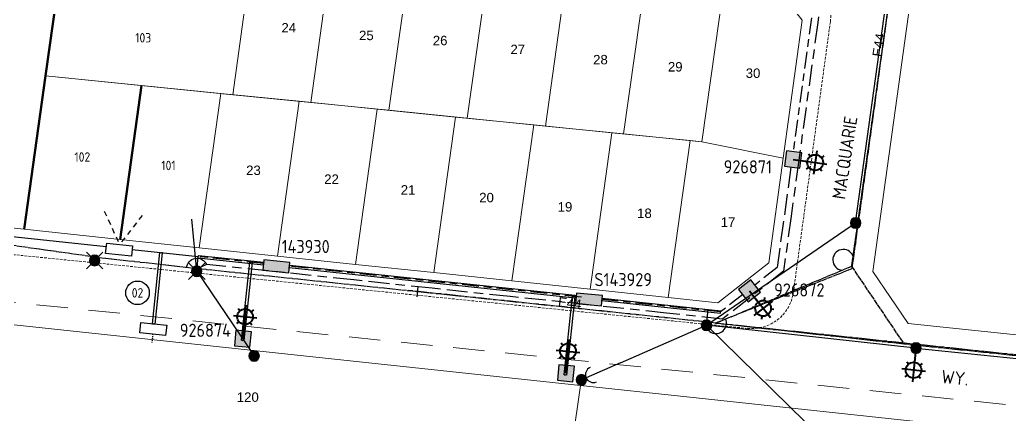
# Model space of a CAD drawing. Header units: metres. Extents: x 276563 to 554027, y 6210407 to 12421560.
# Drawn here: x 276993.6 to 277182.7, y 6210752 to 6210827.4 of the extents above; entities that cross this region are included whole.
import ezdxf
from ezdxf.enums import TextEntityAlignment as Align

# ---------------------------------------------------------------- set-up
doc = ezdxf.new("R2010")
doc.units = ezdxf.units.M
for name, pattern in [('Cable Exist OH', [1, 1, 0]), ('Cable Exist UG', [8.2, 4, -1.2, 1.8, -1.2]), ('Dash', [5, 3, -2]), ('DASHED', [0.75, 0.5, -0.25]), ('IE Trench LV', [6.5, 5, -1.5]), ('IECLDOTA', [1.8, 1, -0.8])]:
    doc.linetypes.add(name, pattern=pattern)
doc.layers.get('0').update_dxf_attribs({"color": 6})
for name, color, linetype in [('_User Miscellaneous1', 7, 'Continuous'), ('Duct_SP_NEW', 2, 'Continuous'), ('Equip_SP_SL_EXT', 7, 'Continuous'), ('Mains_HV_EXT', 7, 'Continuous'), ('Mains_LV_EXT', 7, 'Continuous'), ('Mains_SL_EXT', 7, 'Continuous'), ('Notes_SP_NEW', 2, 'Continuous'), ('OH_Details_SP_MISC', 7, 'Continuous'), ('Services_SP_NEW', 2, 'Continuous'), ('SupportsOH_SP_MISC', 7, 'Continuous'), ('SupportsOH_SP_TR_HV_LV_SL_EXT', 7, 'Continuous'), ('SupportsUG_SP_LV_EXT', 7, 'Continuous'), ('SupportsUG_SP_LV_NEW', 2, 'Continuous'), ('SupportsUG_SP_LV_SL_EXT', 7, 'Continuous'), ('Trench_SP_NEW', 2, 'Continuous'), ('UG_Details_SP_MISC', 7, 'Continuous')]:
    doc.layers.add(name, color=color, linetype=linetype)
for name, color, linetype, lineweight in [('Cadastre Developer_SP_EXT', 9, 'Continuous', 5), ('Cadastre Developer_SP_NEW', 2, 'Continuous', 5), ('Cadastre Land Parcels_SP_EXT', 9, 'Continuous', 5), ('Cadastre Road Names_SP_HV_LV_SL_EXT', 9, 'Continuous', 5)]:
    doc.layers.add(name, color=color, linetype=linetype, lineweight=lineweight)
doc.styles.add('COLUMN_LABEL', font='arial.ttf')
doc.styles.add('iecARIAL', font='arial.ttf', dxfattribs={"height": 2})
doc.styles.add('iecISOCP', font='isocp.shx')
doc.styles.add('LotNum', font='isocp.shx', dxfattribs={"height": 1.8})
doc.styles.add('POLE_LABEL', font='arial.ttf')
doc.styles.get("Standard").update_dxf_attribs({"font": 'arial.ttf'})
doc.linetypes.add('IE Trench HV', pattern='A,7,-0.2,["/",Standard,S=3,R=0,X=0.6,Y=-1.4],-2.5', length=9.7)

# ---------------------------------------------------------------- blocks, each defined once
blk = doc.blocks.new('End Shackle_EXT')
at = {"flags": 9}
for tag, p in [('USAGE', (0, -1.4)), ('NOTES', (0, -1.6))]:
    blk.add_attdef(tag, text='', height=0.2, dxfattribs=at).set_placement(p, align=Align.MIDDLE_LEFT)
blk.add_wipeout([(0, 0.25), (1.81, 0.25), (1.82, -0.25), (0, -0.25)])
blk.add_line((1.81, -1), (1.81, 1))
at = {"flags": 1}
blk.add_attdef('Z', (0, 0), '', height=0.2, dxfattribs=at)
at = {"flags": 9}
for tag, p in [('CONNECTOR_TYPE', (0, 0)), ('CONSTRUCTED_VOLTAGE', (0, -0.2)), ('OPERATING_VOLTAGE', (0, -0.6)), ('ORIENTATION', (0, -0.8)), ('OWNED_BY', (0, -1)), ('STATE', (0, -1.2)), ('NO_PHASES', (0, -0.4))]:
    blk.add_attdef(tag, text='', height=0.2, dxfattribs=at).set_placement(p, align=Align.MIDDLE_LEFT)
blk = doc.blocks.new('POLE_EXT')
blk.add_hatch(color=256).paths.add_polyline_path([(-1, 0, 1), (1, 0, 1)])
blk.add_lwpolyline([(-1, 0, 1), (1, 0, 1)], format="xyb", close=True)
for tag, height, flags, p in [('pNumber', 2.5, 8, (-17.84, 2.07)), ('OWNED_BY', 0.2, 9, (1.35, -0.4)), ('SPECIAL_USE', 0.2, 9, (1.35, -0.8)), ('STATE', 0.2, 9, (1.35, -1)), ('cLV', 0.2, 9, (1.35, -1.4)), ('hDepth', 0.2, 9, (1.35, -1.6)), ('hDia', 0.2, 9, (1.35, -1.8)), ('PARENT', 0.2, 9, (1.35, -0.6)), ('USAGE', 0.2, 9, (1.35, -1.2)), ('cHV', 0.2, 9, (1.35, -2)), ('cLinedev', 0.2, 9, (1.35, -3.4)), ('pExisting', 0.2, 9, (1.35, -3.8)), ('LBRACKET', 0.2, 9, (1.35, -2.2)), ('LExisting', 0.2, 9, (1.35, -2.4)), ('LANTNUMBER', 0.2, 9, (1.35, -2.6)), ('LOther', 0.2, 9, (1.35, -2.8)), ('LRemove', 0.2, 9, (1.35, -3)), ('LEGEND', 0.2, 9, (1.35, -3.2)), ('LOCATION', 0.2, 9, (1.35, -3.6)), ('pFooting', 0.2, 9, (1.35, -4.4)), ('pNew', 0.2, 9, (1.35, -4.6)), ('pRelocate', 0.2, 9, (1.35, -5)), ('pRemove', 0.2, 9, (1.35, -5.2)), ('pReplace', 0.2, 9, (1.35, -5.4)), ('pStay', 0.2, 9, (1.35, -5.6)), ('PFNUMBER', 0.2, 9, (1.35, -4)), ('NEWPFNUMBER', 0.2, 9, (1.35, -4.2)), ('pType', 0.2, 9, (1.35, -5.8)), ('cspan', 0.2, 9, (1.35, -6)), ('STREETNAME', 0.2, 9, (1.35, -6.2)), ('SUBURB', 0.2, 9, (1.35, -6.4)), ('OPERATED_BY', 0.2, 9, (1.36, -7.01)), ('NOTES', 0.2, 9, (1.35, -6.6)), ('MAINTAINED_BY', 0.2, 9, (1.36, -6.81))]:
    blk.add_attdef(tag, text='', height=height, dxfattribs=dict(flags=flags)).set_placement(p, align=Align.MIDDLE_LEFT)
at = {"style": 'POLE_LABEL'}
for tag, height, flags, p in [('ASSET_NUM', 2.5, 8, (2, 2)), ('STRUCTURE_PLANT_NUMBER', 0.2, 9, (1.35, 0.03)), ('STREET_CODE', 0.2, 9, (1.35, -0.2))]:
    blk.add_attdef(tag, text='', height=height, dxfattribs=dict(at, flags=flags)).set_placement(p, align=Align.MIDDLE_LEFT)
at = {"flags": 1}
blk.add_attdef('Z', (1.35, -7.33), '', height=0.2, dxfattribs=at)
blk = doc.blocks.new('SL_LANTERN_EXT')
at = {"lineweight": 40}
for p, q in [((-1.46, 5.68), (-1.06, 5.28)), ((0, 1.97), (0, 6.47)), ((1.46, 5.68), (1.06, 5.28)), ((-2.25, 4.22), (2.25, 4.22)), ((-1.46, 2.76), (-1.06, 3.16)), ((0, 0), (0, 2.72)), ((1.46, 2.76), (1.06, 3.16))]:
    blk.add_line(p, q, dxfattribs=at)
blk.add_circle((0, 4.22), 1.5, dxfattribs=at)
at = {"style": 'iecARIAL', "flags": 8}
blk.add_attdef('ASSET_NUM', (1.5, 1.5), '', height=2.5, dxfattribs=at)
for tag, p, height, flags in [('OPERATING_VOLTAGE', (0.98, -1.65), 0.2, 9), ('ORIENTATION', (0.98, -1.85), 0.2, 9), ('OWNED_BY', (0.98, -2.05), 0.2, 9), ('CONSTRUCTED_VOLTAGE', (0.98, -0.65), 0.2, 9), ('CONTROL_TYPE', (0.98, -0.85), 0.2, 9), ('LANTERN_PURPOSE', (0.98, -1.05), 0.2, 9), ('LANTERN_TYPE', (0.98, -1.25), 0.2, 9), ('NO_PHASES', (0.98, -1.45), 0.2, 9), ('LNUMBER', (2.18, -3.25), 2.5, 8), ('STATE', (0.98, -2.25), 0.2, 9), ('USAGE', (0.98, -2.45), 0.2, 9), ('CEXIST', (0.98, -2.65), 0.2, 9), ('CNEW', (0.98, -2.85), 0.2, 9), ('CNUMBER', (0.98, -3.05), 0.2, 9), ('CREMOVE', (0.98, -3.25), 0.2, 9), ('CREPLACE', (0.98, -3.45), 0.2, 9), ('LKINGHEIGHT', (0.98, -3.65), 0.2, 9), ('LBRACKET', (0.98, -3.85), 0.2, 9), ('LBRACKETVOCAB', (0.98, -4.05), 0.2, 9), ('LCATEGORY', (0.98, -4.25), 0.2, 9), ('LCHARGE1', (0.98, -4.45), 0.2, 9), ('LCHARGE1PERCENT', (0.98, -4.65), 0.2, 9), ('LCHARGE2', (0.98, -4.85), 0.2, 9), ('LCHARGE2PERCENT', (0.98, -5.05), 0.2, 9), ('LCHARGE3', (0.98, -5.25), 0.2, 9), ('LCHARGE3PERCENT', (0.98, -5.45), 0.2, 9), ('LEXIST', (0.98, -5.65), 0.2, 9), ('LLAMP', (0.98, -5.85), 0.2, 9), ('LLAMPVOCAB', (0.98, -6.05), 0.2, 9), ('LMAST', (0.98, -6.25), 0.2, 9), ('LMASTVOCAB', (0.98, -6.45), 0.2, 9), ('LNEW', (0.98, -6.65), 0.2, 9), ('LANTNUMBER', (0.98, -6.85), 0.2, 9), ('LOUTREACH', (0.98, -7.25), 0.2, 9), ('LOUTREACHVOCAB', (0.98, -7.45), 0.2, 9), ('LRATECODE', (0.98, -7.65), 0.2, 9), ('STREETNAME', (0.98, -9.25), 0.2, 9), ('SUBURB', (0.98, -9.45), 0.2, 1), ('LREMOVE', (0.98, -7.85), 0.2, 9), ('LREPLACE', (0.98, -8.05), 0.2, 9), ('LTYPE', (0.98, -8.25), 0.2, 9), ('LTYPEVOCAB', (0.98, -8.45), 0.2, 9), ('LEGEND', (0.98, -8.65), 0.2, 9), ('LOCATION', (0.98, -8.85), 0.2, 9), ('NOTES', (0.98, -9.05), 0.2, 9)]:
    blk.add_attdef(tag, p, '', height=height, dxfattribs=dict(flags=flags))
blk = doc.blocks.new('POLE_DEL')
h = blk.add_hatch(color=256)
edge = h.paths.add_edge_path()
edge.add_arc((0, 0), 1, 180, 360)
edge.add_arc((0, 0), 1, 0, 180)
for p, q in [((-1.58, 1.58), (1.58, -1.58)), ((-1.58, -1.58), (1.58, 1.58))]:
    blk.add_line(p, q)
blk.add_lwpolyline([(-1, 0, 1), (1, 0, 1)], format="xyb", close=True)
for tag, height, flags, p in [('pNumber', 2.5, 8, (0, 2.07)), ('OWNED_BY', 0.2, 9, (0, -0.4)), ('SPECIAL_USE', 0.2, 9, (0, -0.6)), ('STATE', 0.2, 9, (0, -0.8)), ('cLV', 0.2, 9, (0, -1.2)), ('cHV', 0.2, 9, (0, -1.8)), ('USAGE', 0.2, 9, (0, -1)), ('hDepth', 0.2, 9, (0, -1.4)), ('hDia', 0.2, 9, (0, -1.6)), ('cLinedev', 0.2, 9, (0, -3.2)), ('LBRACKET', 0.2, 9, (0, -2)), ('LExisting', 0.2, 9, (0, -2.2)), ('LANTNUMBER', 0.2, 9, (0, -2.4)), ('LOther', 0.2, 9, (0, -2.6)), ('LRemove', 0.2, 9, (0, -2.8)), ('LEGEND', 0.2, 9, (0, -3)), ('pExisting', 0.2, 9, (0, -3.4)), ('PFNUMBER', 0.2, 9, (0, -3.6)), ('NEWPFNUMBER', 0.2, 9, (0, -3.8)), ('cspan', 0.2, 9, (0, -5.6)), ('pFooting', 0.2, 9, (0, -4)), ('pNew', 0.2, 9, (0, -4.2)), ('pRelocate', 0.2, 9, (0, -4.6)), ('pRemove', 0.2, 9, (0, -4.8)), ('pReplace', 0.2, 9, (0, -5)), ('pStay', 0.2, 9, (0, -5.2)), ('pType', 0.2, 9, (0, -5.4)), ('SUBURB', 0.2, 9, (0, -5.8)), ('STREETNAME', 0.2, 9, (0, -6)), ('LOCATION', 0.2, 9, (0, -6.2)), ('NOTES', 0.2, 9, (0, -6.4))]:
    blk.add_attdef(tag, text='', height=height, dxfattribs=dict(flags=flags)).set_placement(p, align=Align.MIDDLE_LEFT)
at = {"flags": 1}
blk.add_attdef('Z', (0, 0), '', height=0.2, dxfattribs=at)
at = {"style": 'POLE_LABEL', "flags": 9}
blk.add_attdef('STREET_CODE', text='', height=0.2, dxfattribs=at).set_placement((0, -0.2), align=Align.MIDDLE_LEFT)
blk = doc.blocks.new('PILLAR_NEW')
at = {"flags": 8}
blk.add_attdef('ASSET_NUM', text='', height=2.5, dxfattribs=at).set_placement((2, 4), align=Align.MIDDLE_LEFT)
blk.add_wipeout([(-2.47, 0.99), (2.47, 0.99), (2.47, -0.99), (-2.47, -0.99)])
at = {"lineweight": -3}
blk.add_lwpolyline([(-2.47, 0.99), (2.47, 0.99), (2.47, -0.99), (-2.47, -0.99)], close=True, dxfattribs=at)
for tag, flags, p in [('STREET_CODE', 9, (1.5, 2)), ('OWNED_BY', 9, (1.5, 1.8)), ('OPERATED_BY', 9, (1.5, 1.6)), ('STATE', 9, (1.5, 1.2)), ('SUPPORT_TYPE', 9, (1.5, 1)), ('SUBURB', 9, (1.5, 0.2)), ('STREETNAME', 9, (1.5, 0)), ('MAINTAINED_BY', 9, (1.5, 1.4)), ('USAGE', 9, (1.5, 0.8)), ('LEGEND', 9, (1.5, 0.6)), ('PARENT', 9, (1.5, 0.4)), ('Z', 1, (1.5, -0.6)), ('LOCATION', 9, (1.5, -0.2)), ('NOTES', 9, (1.5, -0.4))]:
    blk.add_attdef(tag, text='', height=0.2, dxfattribs=dict(flags=flags)).set_placement(p, align=Align.MIDDLE_LEFT)
blk = doc.blocks.new('COLUMN_EXT')
blk.add_hatch(color=256).paths.add_polyline_path([(-1.49, 1.48), (-1.49, -1.49), (1.48, -1.49), (1.48, 1.48)])
blk.add_lwpolyline([(-1.49, -1.49), (1.48, -1.49), (1.48, 1.48), (-1.49, 1.48)], close=True)
for tag, height, style, flags, p in [('ASSET_NUM', 2.5, 'COLUMN_LABEL', 8, (2, 2)), ('STRUCTURE_PLANT_NUMBER', 0.2, 'POLE_LABEL', 9, (1.81, 0.03)), ('STREET_CODE', 0.2, 'COLUMN_LABEL', 9, (1.81, -0.2))]:
    blk.add_attdef(tag, text='', height=height, dxfattribs=dict(style=style, flags=flags)).set_placement(p, align=Align.MIDDLE_LEFT)
at = {"flags": 9}
for tag, p in [('COLUMN_TYPE', (1.81, -0.4)), ('OWNED_BY', (1.81, -0.6)), ('STATE', (1.81, -0.8)), ('USAGE', (1.81, -1)), ('STREETNAME', (1.81, -1.6)), ('SUBURB', (1.81, -1.8)), ('LEGEND', (1.81, -1.2)), ('LOCATION', (1.81, -1.4)), ('NOTES', (1.81, -2))]:
    blk.add_attdef(tag, text='', height=0.2, dxfattribs=at).set_placement(p, align=Align.MIDDLE_LEFT)
at = {"flags": 1}
blk.add_attdef('Z', (1.81, -2.35), '', height=0.2, dxfattribs=at)
blk = doc.blocks.new('PILLAR_EXT')
blk.add_hatch(color=256).paths.add_polyline_path([(-2.475, 0.99), (-2.475, -0.99), (2.475, -0.99), (2.475, 0.99)])
blk.add_lwpolyline([(-2.475, -0.99), (2.475, -0.99), (2.475, 0.99), (-2.475, 0.99)], close=True)
at = {"style": 'iecARIAL', "flags": 8}
blk.add_attdef('ASSET_NUM', (1.5, 3.5), '', height=2.5, dxfattribs=at)
for tag, p, flags in [('OWNED_BY', (0, -0.2), 9), ('STATE', (0, -0.4), 9), ('SUPPORT_TYPE', (0, -0.6), 9), ('STREETNAME', (0, -1.8), 9), ('SUBURB', (0, -2), 1), ('USAGE', (0, -0.8), 9), ('LEGEND', (0, -1), 9), ('LOCATION', (0, -1.2), 9), ('NOTES', (0, -1.4), 9), ('PARENT', (0, -1.6), 9)]:
    blk.add_attdef(tag, p, '', height=0.2, dxfattribs=dict(flags=flags))
blk = doc.blocks.new('STAY_EXT')
at = {"linetype": 'Continuous', "ltscale": 0.3}
blk.add_line((0, 0), (-7.17, 0), dxfattribs=at)
blk.add_arc((-5.67, 0), 1.5, 90, 270)
blk = doc.blocks.new('DUCT_INDICATOR')
blk.add_circle((0, 0), 2.25)
blk.add_attdef('CODE', text='', height=1.8).set_placement((0, 0), align=Align.MIDDLE_CENTER)
at = {"flags": 1}
blk.add_attdef('Z', (0, 0), '', height=0.2, dxfattribs=at)

msp = doc.modelspace()

# ---------------------------------------------------------------- linework, layer by layer
at = {"layer": '_User Miscellaneous1'}
msp.add_line((276994.41, 6210787.47), (277033.96, 6211068.99), dxfattribs=at)
at = {"layer": '_User Miscellaneous1', "color": 1, "linetype": 'Continuous', "lineweight": 50}
for p, q in [((277003.85, 6210854.5), (276998.52, 6210816.7)), ((276998.52, 6210816.7), (276994.41, 6210787.47))]:
    msp.add_line(p, q, dxfattribs=at)
at = {"layer": 'Cadastre Developer_SP_EXT', "linetype": 'Continuous'}
msp.add_lwpolyline([(277049.15, 6210811.64), (277053.33, 6210841.38), (277042.02, 6210842.51), (277042.02, 6210842.51, -0.118244), (277038.5, 6210843.74), (277038.5, 6210843.74), (277034.3, 6210813.13), (277049.15, 6210811.64)], format="xyb", close=True, dxfattribs=at)
for points in [[(277064.09, 6210810.15), (277068.27, 6210839.88), (277053.33, 6210841.38), (277049.15, 6210811.64), (277064.09, 6210810.15)], [(277079.02, 6210808.65), (277083.2, 6210838.38), (277068.27, 6210839.88), (277064.09, 6210810.15), (277079.02, 6210808.65)], [(277093.96, 6210807.15), (277098.14, 6210836.88), (277083.2, 6210838.38), (277079.02, 6210808.65), (277093.96, 6210807.15)], [(277108.9, 6210805.65), (277113.08, 6210835.38), (277098.14, 6210836.88), (277093.96, 6210807.15), (277108.9, 6210805.65)], [(277123.83, 6210804.15), (277128.01, 6210833.88), (277113.08, 6210835.38), (277108.9, 6210805.65), (277123.83, 6210804.15)], [(277139.37, 6210801.03), (277143, 6210827.33), (277138.71, 6210832.78), (277128.01, 6210833.88), (277123.83, 6210804.15), (277139.37, 6210801.03)], [(277042.79, 6210782.35), (277046.94, 6210811.87), (277032, 6210813.37), (277027.86, 6210783.93), (277042.79, 6210782.35)], [(277057.72, 6210780.77), (277061.87, 6210810.37), (277046.94, 6210811.87), (277042.79, 6210782.35), (277057.72, 6210780.77)], [(277072.64, 6210779.19), (277076.81, 6210808.87), (277061.87, 6210810.37), (277057.72, 6210780.77), (277072.64, 6210779.19)], [(277087.57, 6210777.61), (277091.75, 6210807.37), (277076.81, 6210808.87), (277072.64, 6210779.19), (277087.57, 6210777.61)], [(277102.49, 6210776.04), (277106.68, 6210805.87), (277091.75, 6210807.37), (277087.57, 6210777.61), (277102.49, 6210776.04)], [(277117.42, 6210774.46), (277121.62, 6210804.37), (277106.68, 6210805.87), (277102.49, 6210776.04), (277117.42, 6210774.46)], [(277136.62, 6210781.07), (277139.37, 6210801.03), (277123.83, 6210804.15), (277121.62, 6210804.37), (277117.42, 6210774.46), (277126.92, 6210773.45), (277136.62, 6210781.07)]]:
    msp.add_lwpolyline(points, close=True, dxfattribs=at)
at = {"layer": 'Cadastre Developer_SP_NEW', "color": 3, "linetype": 'Continuous', "lineweight": 50}
msp.add_line((277016.85, 6210814.87), (277012.75, 6210785.53), dxfattribs=at)
at = {"layer": 'Cadastre Developer_SP_NEW', "color": 3, "flags": 128}
msp.add_lwpolyline([(277038.5, 6210843.74), (277034.3, 6210813.13), (276998.52, 6210816.7), (277001.13, 6210835.3), (277030.42, 6210831.31), (277032.22, 6210844.49), (277035.19, 6210847.62, 0.179361), (277038.5, 6210843.74)], format="xyb", dxfattribs=at)
for points in [[(277016.85, 6210814.87), (277012.75, 6210785.53), (276994.41, 6210787.47), (276998.52, 6210816.7), (277016.85, 6210814.87)], [(277027.86, 6210783.93), (277032, 6210813.37), (277016.85, 6210814.87), (277012.75, 6210785.53), (277027.86, 6210783.93)]]:
    msp.add_lwpolyline(points, dxfattribs=at)
at = {"layer": 'Cadastre Land Parcels_SP_EXT', "color": 3, "linetype": 'Continuous'}
msp.add_lwpolyline([(277033.96, 6211068.99), (276992.63, 6211052.07), (276956.29, 6210801.62), (276977.74, 6210789.23), (276994.41, 6210787.47), (277033.96, 6211068.99)], close=True, dxfattribs=at)
at = {"layer": 'Cadastre Land Parcels_SP_EXT', "linetype": 'Continuous'}
for points in [[(277261.02, 6210860.83), (277265.78, 6210894.2), (277272.45, 6210941.06), (277276.79, 6210972.28), (277276.87, 6210972.67), (277278.33, 6210983.33), (277282.82, 6211015.34), (277186.13, 6210993.12), (277182.96, 6210970.07), (277156.47, 6210779.4), (277163.22, 6210769.47), (277246.44, 6210760.81), (277246.85, 6210760.76), (277261.02, 6210860.83)], [(277100.65, 6210757.69), (276950.27, 6210773.74), (276934.34, 6210667.68), (276914.84, 6210538.46), (276908.6, 6210496.98), (276901.06, 6210447.03), (276944.21, 6210440.66), (277004.41, 6210431.75), (277052.77, 6210424.59), (277074.6, 6210576.28), (277100.65, 6210757.69)], [(277120.95, 6210755.51), (277100.65, 6210757.69), (277074.6, 6210576.28), (277052.77, 6210424.59), (277066.5, 6210422.57), (277125.21, 6210413.89), (277147.98, 6210577.88), (277171.81, 6210750.06), (277120.95, 6210755.51)]]:
    msp.add_lwpolyline(points, close=True, dxfattribs=at)
at = {"layer": 'Duct_SP_NEW'}
for p in [(277020.37, 6210783.01), (277020.88, 6210782.96)]:
    msp.add_line(p, (277020.63, 6210782.99), dxfattribs=at)
at = {"layer": 'Mains_HV_EXT', "linetype": 'Cable Exist OH'}
for points in [[(277027.44, 6210779.95), (277009.25, 6210781.97), (276950.43, 6210790.27), (276903.56, 6210816.97), (276687.76, 6210941.15)], [(277126.37, 6210769.56), (277152.55, 6210780), (277171.7, 6210918.17)], [(277205.13, 6210761.26), (277126.37, 6210769.56)]]:
    msp.add_lwpolyline(points, dxfattribs=at)
at = {"layer": 'Mains_HV_EXT', "linetype": 'Continuous'}
msp.add_lwpolyline([(277025.45, 6210780.08, -0.784318), (277029.27, 6210780.76)], format="xyb", dxfattribs=at)
at = {"layer": 'Mains_LV_EXT', "linetype": 'Cable Exist OH'}
for points in [[(277162.38, 6210850.83), (277152.41, 6210780.41)], [(277126.54, 6210769.58), (277152.41, 6210780.41)], [(277126.54, 6210769.58), (277162.38, 6210765.63), (277205.09, 6210761.19)]]:
    msp.add_lwpolyline(points, dxfattribs=at)
at = {"layer": 'Mains_LV_EXT', "linetype": 'Continuous'}
for points in [[(277152.69, 6210782.39, 1.71948), (277150.57, 6210779.64)], [(277124.55, 6210769.79, 1.289311), (277128.38, 6210770.35)]]:
    msp.add_lwpolyline(points, format="xyb", dxfattribs=at)
at = {"layer": 'Mains_SL_EXT', "linetype": 'Cable Exist OH'}
for points in [[(277171.7, 6210918.17), (277162.49, 6210851.72), (277152.41, 6210780.41), (277162.38, 6210765.63)], [(277126.54, 6210769.58), (277162.38, 6210765.63)], [(277162.38, 6210765.63), (277205.12, 6210761.19), (277239.96, 6210757.58)]]:
    msp.add_lwpolyline(points, dxfattribs=at)
at = {"layer": 'OH_Details_SP_MISC', "color": 7, "linetype": 'Continuous'}
for p, q in [((277027.39, 6210779.46), (277026.42, 6210789.4)), ((277164.73, 6210764.79), (277193.99, 6210761.8))]:
    msp.add_line(p, q, dxfattribs=at)
at = {"layer": 'OH_Details_SP_MISC', "color": 7, "linetype": 'Continuous', "flags": 128}
for points in [[(277164.73, 6210764.79), (277124.74, 6210769.15), (277153.21, 6210788.66), (277161.22, 6210846.38), (277171.23, 6210918.48), (277181.38, 6210987.94)], [(277027.39, 6210779.46), (277038.34, 6210763.31)], [(277124.74, 6210769.15), (277143.64, 6210750.66)]]:
    msp.add_lwpolyline(points, dxfattribs=at)
at = {"layer": 'SupportsOH_SP_MISC'}
msp.add_line((277108.32, 6210762), (277124.74, 6210769.15), dxfattribs=at)
at = {"layer": 'Trench_SP_NEW', "color": 7, "linetype": 'IE Trench LV', "ltscale": 0.8}
msp.add_line((277140.85, 6210799.32), (277138.21, 6210780.16), dxfattribs=at)
at = {"layer": 'Trench_SP_NEW', "linetype": 'IE Trench HV'}
msp.add_line((277027.39, 6210779.46), (277027.68, 6210782.24), dxfattribs=at)
at = {"layer": 'UG_Details_SP_MISC', "color": 7, "linetype": 'Cable Exist UG', "ltscale": 0.8}
for p, q in [((277144.79, 6210827.81), (277141.26, 6210802.26)), ((277040.16, 6210780.93), (277027.68, 6210782.24)), ((277138.21, 6210780.16), (277133.97, 6210776.83)), ((277131.64, 6210775), (277127.43, 6210771.69)), ((277127.43, 6210771.69), (277104.78, 6210774.08)), ((277124.74, 6210769.15), (277125.06, 6210772.18))]:
    msp.add_line(p, q, dxfattribs=at)
at = {"layer": 'UG_Details_SP_MISC', "color": 8, "linetype": 'DASHED', "lineweight": 0}
for p, q in [((277148.38, 6210827.02), (277141.31, 6210775.43)), ((277025.61, 6210779.29), (276992.41, 6210782.62))]:
    msp.add_line(p, q, dxfattribs=at)
at = {"layer": 'UG_Details_SP_MISC'}
for p, q in [((277027.66, 6210782), (277027.68, 6210782.24)), ((277027.66, 6210782), (277040.13, 6210780.68)), ((277027.71, 6210782.48), (277027.68, 6210782.24)), ((277027.71, 6210782.48), (277040.18, 6210781.16)), ((277035.96, 6210766.3), (277037.53, 6210781.2)), ((277036.43, 6210766.25), (277038.01, 6210781.15)), ((277037.53, 6210781.2), (277037.77, 6210781.17)), ((277038.01, 6210781.15), (277037.77, 6210781.17)), ((277040.13, 6210780.68), (277040.16, 6210780.92)), ((277040.18, 6210781.16), (277040.16, 6210780.92)), ((277045.05, 6210780.16), (277045.08, 6210780.4)), ((277045.1, 6210780.64), (277045.08, 6210780.4)), ((277097.58, 6210759.72), (277099.16, 6210774.68)), ((277098.06, 6210759.67), (277099.64, 6210774.63)), ((277099.16, 6210774.68), (277099.4, 6210774.65)), ((277099.64, 6210774.63), (277099.4, 6210774.65)), ((277099.62, 6210774.39), (277099.64, 6210774.63)), ((277099.67, 6210774.87), (277099.64, 6210774.63)), ((277104.76, 6210773.85), (277104.78, 6210774.08)), ((277104.76, 6210773.85), (277127.4, 6210771.45)), ((277104.81, 6210774.32), (277104.78, 6210774.08)), ((277104.81, 6210774.32), (277127.45, 6210771.93)), ((277127.4, 6210771.45), (277127.43, 6210771.69)), ((277127.45, 6210771.93), (277127.43, 6210771.69)), ((277035.96, 6210766.3), (277036.19, 6210766.28)), ((277036.43, 6210766.25), (277036.19, 6210766.28)), ((277097.58, 6210759.72), (277097.82, 6210759.7)), ((277098.06, 6210759.67), (277097.82, 6210759.7))]:
    msp.add_line(p, q, dxfattribs=at)
at = {"layer": 'UG_Details_SP_MISC', "color": 8, "linetype": 'DASHED', "lineweight": 0}
for centre, start, end in [((277140.46, 6210828.11), 352.1933, 84.2697), ((277133.38, 6210776.52), 264.2697, 352.1933)]:
    msp.add_arc(centre, 8, start, end, dxfattribs=at)

# ---------------------------------------------------------------- block references
at = {"layer": 'Equip_SP_SL_EXT', "color": 7}
for p, rotation in [((277141.3, 6210800.76), 262.2208773534611), ((277132.95, 6210775.72), 217.959813043532), ((277036.21, 6210766.58), 354.4454029960431), ((277097.87, 6210760), 354.4454029960431)]:
    msp.add_blockref('SL_LANTERN_EXT', p, dxfattribs=dict(at, rotation=rotation))
at = {"layer": 'Equip_SP_SL_EXT', "rotation": 173.8833017476707}
msp.add_blockref('SL_LANTERN_EXT', (277164.73, 6210764.79), dxfattribs=at)
at = {"layer": 'Notes_SP_NEW', "linetype": 'Dash'}
ref = msp.add_blockref('DUCT_INDICATOR', (277016.08, 6210775.34), dxfattribs=at)
ref.add_attrib('CODE', '02', dxfattribs={"layer": '0', "height": 1.8, "style": 'iecISOCP'}).set_placement((277016.08, 6210775.34), align=Align.MIDDLE_CENTER)
at = {"layer": 'SupportsOH_SP_MISC', "rotation": 23.53756418469681}
msp.add_blockref('STAY_EXT', (277108.32, 6210762), dxfattribs=at)
at = {"layer": 'SupportsOH_SP_TR_HV_LV_SL_EXT', "color": 7}
for p in [(277153.21, 6210788.66), (277124.74, 6210769.15), (277164.73, 6210764.79), (277038.34, 6210763.31)]:
    msp.add_blockref('POLE_EXT', p, dxfattribs=at)
at = {"layer": 'SupportsOH_SP_TR_HV_LV_SL_EXT'}
msp.add_blockref('POLE_EXT', (277100.84, 6210758.74), dxfattribs=at)
at = {"layer": 'SupportsUG_SP_LV_EXT'}
ref = msp.add_blockref('PILLAR_EXT', (277042.59, 6210780.38), dxfattribs=dict(at, rotation=174.1626356178883))
ref.add_attrib('ASSET_NUM', '143930', dxfattribs={"height": 2.5, "style": 'iecISOCP'}).set_placement((277043.61, 6210784.17), align=Align.MIDDLE_LEFT)
for p in [(277007.89, 6210781.52), (277027.39, 6210779.46)]:
    msp.add_blockref('POLE_DEL', p, dxfattribs=at)
ref = msp.add_blockref('PILLAR_EXT', (277102.29, 6210774.07), dxfattribs=dict(at, rotation=174.1626356178883))
ref.add_attrib('ASSET_NUM', 'S143929', dxfattribs={"height": 2.5, "style": 'iecISOCP'}).set_placement((277103.31, 6210777.86), align=Align.MIDDLE_LEFT)
at = {"layer": 'SupportsUG_SP_LV_SL_EXT', "color": 7}
ref = msp.add_blockref('COLUMN_EXT', (277141.3, 6210800.76), dxfattribs=dict(at, rotation=262.4350175438071))
ref.add_attrib('ASSET_NUM', '926871', dxfattribs={"height": 2.5, "rotation": 359.6396, "style": 'iecISOCP'}).set_placement((277137.22, 6210799.34), align=Align.MIDDLE_RIGHT)
ref = msp.add_blockref('COLUMN_EXT', (277132.95, 6210775.72), dxfattribs=dict(at, rotation=218.1739532338779))
ref.add_attrib('ASSET_NUM', '926872', dxfattribs={"height": 2.5, "style": 'iecISOCP'}).set_placement((277147.26, 6210775.89), align=Align.MIDDLE_RIGHT)
ref = msp.add_blockref('COLUMN_EXT', (277036.22, 6210766.58), dxfattribs=dict(at, rotation=354.3207214189607))
ref.add_attrib('ASSET_NUM', '926874', dxfattribs={"height": 2.5, "style": 'iecISOCP'}).set_placement((277033.92, 6210768.2), align=Align.MIDDLE_RIGHT)
at = {"layer": 'SupportsUG_SP_LV_SL_EXT', "color": 7, "rotation": 354.3207214189607}
msp.add_blockref('COLUMN_EXT', (277097.88, 6210760), dxfattribs=at)

# ---------------------------------------------------------------- texts
at = {"layer": 'Cadastre Developer_SP_EXT'}
for s, p in [('24', (277043.56, 6210824.99)), ('25', (277058.38, 6210823.53)), ('26', (277072.47, 6210822.56)), ('27', (277087.29, 6210820.86)), ('28', (277103.08, 6210818.91)), ('29', (277117.36, 6210817.55)), ('30', (277132.22, 6210816.33)), ('23', (277036.82, 6210797.81)), ('22', (277051.73, 6210796.12)), ('21', (277066.35, 6210794.07)), ('20', (277081.33, 6210792.61)), ('19', (277096.31, 6210790.84)), ('18', (277111.48, 6210789.62)), ('17', (277127.44, 6210787.92))]:
    msp.add_text(s, height=1.8, dxfattribs=at).set_placement(p)
at = {"layer": 'Cadastre Developer_SP_NEW', "color": 3, "style": 'LotNum'}
for s, p in [('103', (277015.64, 6210823.08)), ('102', (277004.03, 6210800.35)), ('101', (277020.63, 6210798.73))]:
    msp.add_text(s, height=1.8, dxfattribs=at).set_placement(p)
at = {"layer": 'Cadastre Land Parcels_SP_EXT'}
msp.add_text('120', height=1.8, dxfattribs=at).set_placement((277035.04, 6210754.55))
at = {"layer": 'Cadastre Road Names_SP_HV_LV_SL_EXT', "color": 7, "linetype": 'Continuous', "ltscale": 0.3, "char_height": 2.5, "attachment_point": 1, "style": 'iecISOCP'}
for s, width, gutter_width, insert, rotation in [('\\pi2.3255;{\\C2;MACQUARIE}', 21.151, 4, (277148.36, 6210791.12), 81.3701), ('\\pi15.528;{\\C2;WY.}', 36.0551, 1, (277154.29, 6210762.22), 354.1845)]:
    msp.add_mtext_dynamic_manual_height_columns(s, width=width, gutter_width=gutter_width, heights=[0], dxfattribs=dict(at, insert=insert, rotation=rotation))
at = {"layer": 'Mains_LV_EXT'}
for rotation, p in [(80.9267, (277158.15, 6210820.25)), (352.8509, (277096.3, 6210772.77))]:
    msp.add_text('E44', height=1.8, rotation=rotation, dxfattribs=at).set_placement(p)

# ---------------------------------------------------------------- next in the draw order: block references
at = {"layer": 'Mains_LV_EXT', "rotation": 352.8509236585393}
msp.add_blockref('End Shackle_EXT', (277067.78, 6210775.78), dxfattribs=at)

# ---------------------------------------------------------------- next in the draw order: linework, layer by layer
at = {"layer": 'Mains_HV_EXT', "linetype": 'Cable Exist UG'}
msp.add_lwpolyline([(277147.11, 6210879.29), (277147.05, 6210877.44), (277147.05, 6210877.44), (277152.85, 6210876.69), (277145.97, 6210826.92), (277145.97, 6210826.92), (277142.35, 6210800.62), (277140.88, 6210789.99), (277140.88, 6210789.99), (277139.43, 6210779.46), (277127.81, 6210770.34), (277117.1, 6210771.47), (277102.18, 6210773.05), (277102.18, 6210773.05), (277087.25, 6210774.63), (277072.32, 6210776.21), (277072.32, 6210776.21), (277057.4, 6210777.79), (277029.25, 6210780.76), (277027.44, 6210779.95)], dxfattribs=at)
at = {"layer": 'Mains_LV_EXT', "linetype": 'Cable Exist OH'}
msp.add_lwpolyline([(277126.54, 6210769.58), (277067.78, 6210775.78)], dxfattribs=at)
at = {"layer": 'Mains_SL_EXT', "linetype": 'Cable Exist OH'}
msp.add_lwpolyline([(277126.54, 6210769.58), (277027.44, 6210779.95), (277009.25, 6210781.97), (276950.43, 6210790.27)], dxfattribs=at)
at = {"layer": 'UG_Details_SP_MISC', "color": 8, "linetype": 'DASHED', "lineweight": 0}
msp.add_line((277132.58, 6210768.55), (277025.61, 6210779.29), dxfattribs=at)
at = {"layer": 'UG_Details_SP_MISC'}
for p, q in [((277045.05, 6210780.16), (277099.62, 6210774.39)), ((277045.1, 6210780.64), (277099.67, 6210774.87))]:
    msp.add_line(p, q, dxfattribs=at)
at = {"layer": 'UG_Details_SP_MISC', "color": 7, "linetype": 'Cable Exist UG', "ltscale": 0.8}
msp.add_line((277100.85, 6210774.5), (277045.08, 6210780.4), dxfattribs=at)
at = {"layer": 'UG_Details_SP_MISC', "color": 8, "linetype": 'Dash', "lineweight": 0, "ltscale": 2}
msp.add_line((277191.75, 6210753.03), (276959.58, 6210776.9), dxfattribs=at)

# ---------------------------------------------------------------- next in the draw order: block references
at = {"layer": 'SupportsUG_SP_LV_NEW', "color": 7, "rotation": 354.2229267549827}
for p in [(277012.55, 6210783.56), (277019.09, 6210768.42)]:
    msp.add_blockref('PILLAR_NEW', p, dxfattribs=at)

# ---------------------------------------------------------------- next in the draw order: linework, layer by layer
at = {"layer": 'Duct_SP_NEW'}
for p, q in [((277018.94, 6210769.43), (277020.37, 6210783.01)), ((277019.45, 6210769.38), (277020.88, 6210782.96)), ((277018.94, 6210769.43), (277019.19, 6210769.41)), ((277019.45, 6210769.38), (277019.19, 6210769.41))]:
    msp.add_line(p, q, dxfattribs=at)
at = {"layer": 'Services_SP_NEW', "color": 2, "linetype": 'IECLDOTA'}
for p, q in [((277009.74, 6210790.94), (277012.65, 6210784.53)), ((277016.97, 6210790.1), (277012.65, 6210784.54))]:
    msp.add_line(p, q, dxfattribs=at)
at = {"layer": 'Services_SP_NEW', "color": 2, "linetype": 'IECLDOTA', "ltscale": 0.2}
msp.add_line((277018.99, 6210767.44), (277018.82, 6210765.85), dxfattribs=at)
at = {"layer": 'Trench_SP_NEW', "linetype": 'IE Trench HV', "ltscale": 0.8, "flags": 128}
for points in [[(277010.11, 6210784.1), (276977.21, 6210787.58), (276955.77, 6210799.95)], [(277015.04, 6210783.58), (277027.68, 6210782.24)]]:
    msp.add_lwpolyline(points, dxfattribs=at)

doc.saveas('drawing.dxf')
